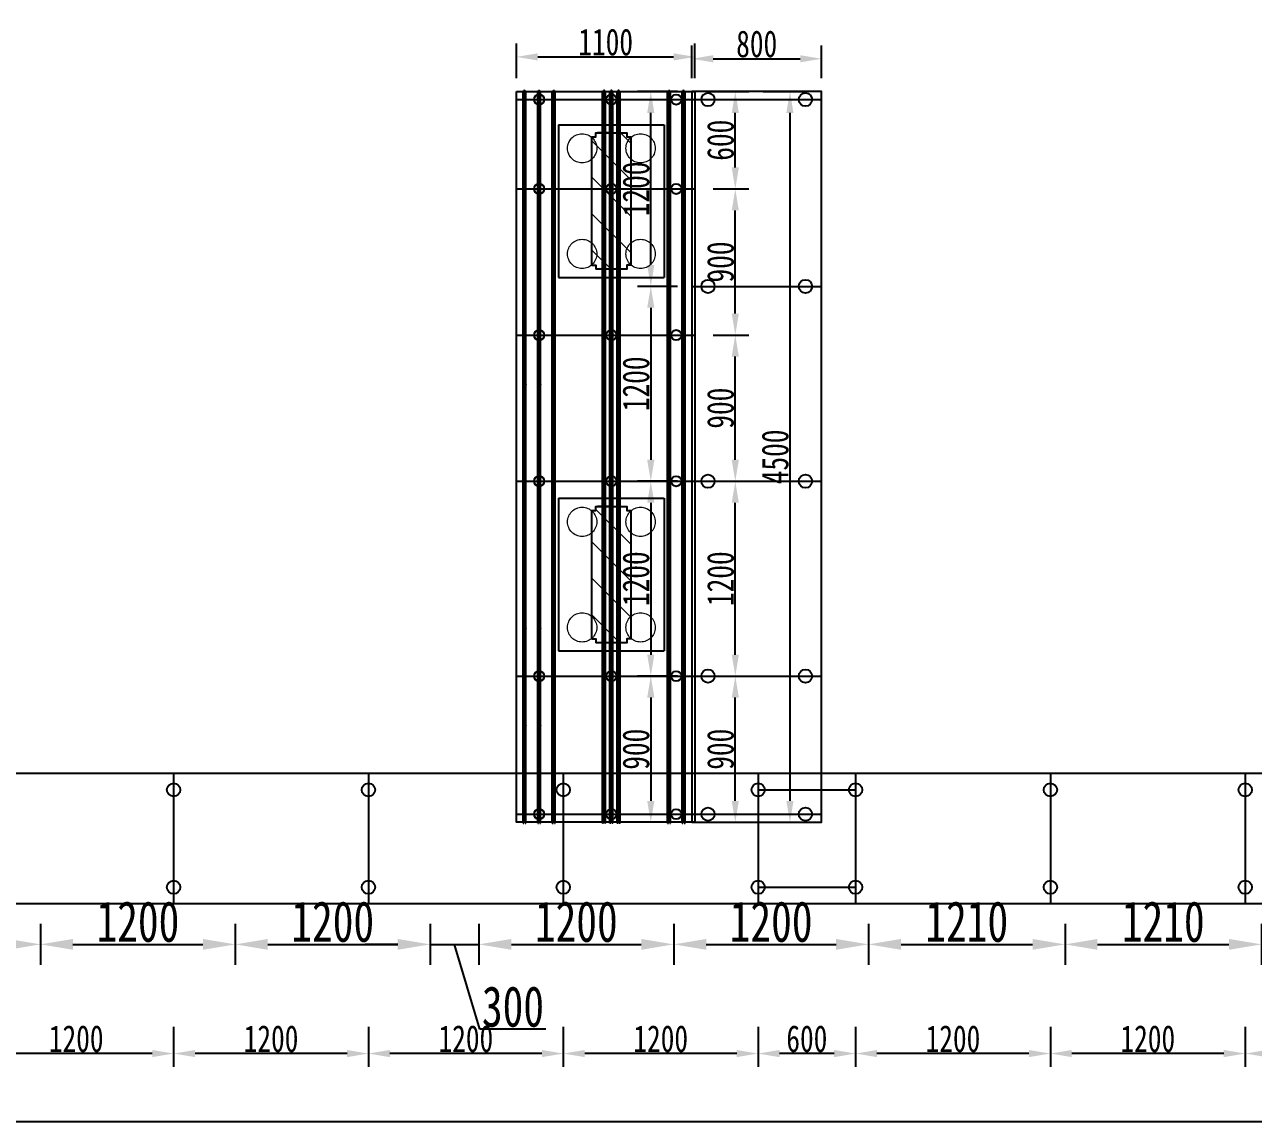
# Model space of a CAD drawing. Extents: x 0 to 558779, y 0 to 2762081.
# Drawn here: x 510931.8 to 511007.5, y 2757096.9 to 2757164.4 of the extents above; entities that cross this region are included whole.
import ezdxf

# ---------------------------------------------------------------- set-up
doc = ezdxf.new("R2010")
doc.units = 0
doc.header["$LTSCALE"] = 20
doc.header["$PDMODE"] = 34
doc.linetypes.add('CENTER', pattern=[2, 1.25, -0.25, 0.25, -0.25])
doc.linetypes.add('DASHED', pattern=[19.05, 12.7, -6.35])
for name, color, linetype, lineweight in [('Layer1', 1, 'Continuous', 15), ('Layer3', 6, 'CENTER', 9), ('构造细实', 5, 'Continuous', 15), ('细虚线', 2, 'DASHED', 15)]:
    doc.layers.add(name, color=color, linetype=linetype, lineweight=lineweight)
for name, color, linetype in [('QL-主线桥位平面', 190, 'Continuous'), ('粗实线', 1, 'Continuous'), ('细实线', 8, 'Continuous')]:
    doc.layers.add(name, color=color, linetype=linetype)
doc.styles.add('FS', font='仿宋_GB2312.ttf', dxfattribs={"width": 0.75})
doc.dimstyles.new('100', dxfattribs={"dimtxt": 2.5, "dimasz": 2, "dimexe": 1.25, "dimexo": 1.25, "dimgap": 0.125, "dimtad": 1, "dimdec": 0, "dimlfac": 100, "dimdsep": 46, "dimtxsty": 'FS', "dimcen": 0.001, "dimclrd": 7, "dimclre": 7, "dimclrt": 7, "dimadec": 4, "dimazin": 2, "dimtfac": 1, "dimtdec": 0, "dimtmove": 1, "dimatfit": 2, "dimfxlon": 1, "dimlwd": -1, "dimlwe": -1, "dimarcsym": 0})
doc.dimstyles.new('100-1.5', dxfattribs={"dimscale": 0.66, "dimtxt": 2.5, "dimasz": 2, "dimexe": 1.25, "dimexo": 1.25, "dimgap": 0.125, "dimtad": 1, "dimdec": 0, "dimlfac": 100, "dimdsep": 46, "dimtxsty": 'FS', "dimcen": 0.001, "dimclrd": 3, "dimclre": 3, "dimclrt": 7, "dimadec": 4, "dimazin": 2, "dimtfac": 1, "dimtdec": 0, "dimtmove": 1, "dimatfit": 2, "dimfxlon": 1, "dimlwd": -1, "dimlwe": -1, "dimarcsym": 0})

# ---------------------------------------------------------------- blocks, each defined once
blk = doc.blocks.new('*D1367')
at = {"color": 0}
for p, q in [((518412.612, 2757772.84), (518412.612, 2757774.854)), ((518420.612, 2757772.84), (518420.612, 2757774.854)), ((518413.932, 2757774.029), (518419.292, 2757774.029))]:
    blk.add_line(p, q, dxfattribs=at)
for points in [[(518413.932, 2757774.249), (518413.932, 2757773.809), (518412.612, 2757774.029)], [(518419.292, 2757773.809), (518419.292, 2757774.249), (518420.612, 2757774.029)]]:
    blk.add_solid(points, dxfattribs=at)
at = {"layer": 'DEFPOINTS', "color": 0}
for p in [(518420.612, 2757774.029), (518412.612, 2757772.015), (518420.612, 2757772.015)]:
    blk.add_point(p, dxfattribs=at)
at = {"color": 1, "insert": (518416.612, 2757774.937), "char_height": 1.65, "attachment_point": 5, "style": 'FS'}
blk.add_mtext('800', dxfattribs=at)
blk = doc.blocks.new('*D1368')
at = {"color": 0}
for p, q in [((518411.738, 2757772.015), (518409.263, 2757772.015)), ((518410.088, 2757761.335), (518410.088, 2757770.695)), ((518411.738, 2757760.015), (518409.263, 2757760.015))]:
    blk.add_line(p, q, dxfattribs=at)
for points in [[(518410.308, 2757770.695), (518409.868, 2757770.695), (518410.088, 2757772.015)], [(518409.868, 2757761.335), (518410.308, 2757761.335), (518410.088, 2757760.015)]]:
    blk.add_solid(points, dxfattribs=at)
at = {"layer": 'DEFPOINTS', "color": 0}
for p in [(518410.088, 2757772.015), (518412.612, 2757772.015), (518412.612, 2757760.015)]:
    blk.add_point(p, dxfattribs=at)
at = {"color": 1, "insert": (518409.181, 2757766.015), "char_height": 1.65, "attachment_point": 5, "rotation": 90, "style": 'FS'}
blk.add_mtext('1200', dxfattribs=at)
blk = doc.blocks.new('*D1369')
at = {"color": 0}
for p, q in [((518411.738, 2757760.015), (518409.263, 2757760.015)), ((518410.088, 2757758.695), (518410.088, 2757749.335)), ((518411.738, 2757748.015), (518409.263, 2757748.015))]:
    blk.add_line(p, q, dxfattribs=at)
for points in [[(518410.308, 2757758.695), (518409.868, 2757758.695), (518410.088, 2757760.015)], [(518409.868, 2757749.335), (518410.308, 2757749.335), (518410.088, 2757748.015)]]:
    blk.add_solid(points, dxfattribs=at)
at = {"layer": 'DEFPOINTS', "color": 0}
for p in [(518412.612, 2757760.015), (518410.088, 2757748.015), (518412.612, 2757748.015)]:
    blk.add_point(p, dxfattribs=at)
at = {"color": 1, "insert": (518409.181, 2757754.015), "char_height": 1.65, "attachment_point": 5, "rotation": 90, "style": 'FS'}
blk.add_mtext('1200', dxfattribs=at)
blk = doc.blocks.new('*D1370')
at = {"color": 0}
for p, q in [((518411.738, 2757736.015), (518409.263, 2757736.015)), ((518410.088, 2757734.695), (518410.088, 2757728.335)), ((518411.738, 2757727.015), (518409.263, 2757727.015))]:
    blk.add_line(p, q, dxfattribs=at)
for points in [[(518410.308, 2757734.695), (518409.868, 2757734.695), (518410.088, 2757736.015)], [(518409.868, 2757728.335), (518410.308, 2757728.335), (518410.088, 2757727.015)]]:
    blk.add_solid(points, dxfattribs=at)
at = {"layer": 'DEFPOINTS', "color": 0}
for p in [(518412.612, 2757736.015), (518410.088, 2757727.015), (518412.612, 2757727.015)]:
    blk.add_point(p, dxfattribs=at)
at = {"color": 1, "insert": (518409.181, 2757731.515), "char_height": 1.65, "attachment_point": 5, "rotation": 90, "style": 'FS'}
blk.add_mtext('900', dxfattribs=at)
blk = doc.blocks.new('*D1371')
at = {"color": 0}
for p, q in [((518411.738, 2757748.015), (518409.263, 2757748.015)), ((518410.088, 2757746.695), (518410.088, 2757737.335)), ((518411.738, 2757736.015), (518409.263, 2757736.015))]:
    blk.add_line(p, q, dxfattribs=at)
for points in [[(518410.308, 2757746.695), (518409.868, 2757746.695), (518410.088, 2757748.015)], [(518409.868, 2757737.335), (518410.308, 2757737.335), (518410.088, 2757736.015)]]:
    blk.add_solid(points, dxfattribs=at)
at = {"layer": 'DEFPOINTS', "color": 0}
for p in [(518412.612, 2757748.015), (518410.088, 2757736.015), (518412.612, 2757736.015)]:
    blk.add_point(p, dxfattribs=at)
at = {"color": 1, "insert": (518409.181, 2757742.015), "char_height": 1.65, "attachment_point": 5, "rotation": 90, "style": 'FS'}
blk.add_mtext('1200', dxfattribs=at)
blk = doc.blocks.new('*D1470')
at = {"color": 0}
for p, q in [((517898.657, 2758240.952), (517898.657, 2758238.477)), ((517910.657, 2758240.952), (517910.657, 2758238.477)), ((517909.337, 2758239.302), (517899.977, 2758239.302))]:
    blk.add_line(p, q, dxfattribs=at)
for points in [[(517899.977, 2758239.522), (517899.977, 2758239.082), (517898.657, 2758239.302)], [(517909.337, 2758239.082), (517909.337, 2758239.522), (517910.657, 2758239.302)]]:
    blk.add_solid(points, dxfattribs=at)
at = {"layer": 'DEFPOINTS', "color": 0}
for p in [(517898.657, 2758248.542), (517910.657, 2758248.542), (517898.657, 2758239.302)]:
    blk.add_point(p, dxfattribs=at)
at = {"color": 1, "insert": (517904.657, 2758240.21), "char_height": 1.65, "attachment_point": 5, "style": 'FS'}
blk.add_mtext('1200', dxfattribs=at)
blk = doc.blocks.new('*D1471')
at = {"color": 0}
for p, q in [((517886.657, 2758240.952), (517886.657, 2758238.477)), ((517898.657, 2758240.952), (517898.657, 2758238.477)), ((517897.337, 2758239.302), (517887.977, 2758239.302))]:
    blk.add_line(p, q, dxfattribs=at)
for points in [[(517887.977, 2758239.522), (517887.977, 2758239.082), (517886.657, 2758239.302)], [(517897.337, 2758239.082), (517897.337, 2758239.522), (517898.657, 2758239.302)]]:
    blk.add_solid(points, dxfattribs=at)
at = {"layer": 'DEFPOINTS', "color": 0}
for p in [(517886.657, 2758248.542), (517898.657, 2758248.542), (517886.657, 2758239.302)]:
    blk.add_point(p, dxfattribs=at)
at = {"color": 1, "insert": (517892.657, 2758240.21), "char_height": 1.65, "attachment_point": 5, "style": 'FS'}
blk.add_mtext('1200', dxfattribs=at)
blk = doc.blocks.new('*D1472')
at = {"color": 0}
for p, q in [((517874.657, 2758240.952), (517874.657, 2758238.477)), ((517886.657, 2758240.952), (517886.657, 2758238.477)), ((517885.337, 2758239.302), (517875.977, 2758239.302))]:
    blk.add_line(p, q, dxfattribs=at)
for points in [[(517875.977, 2758239.522), (517875.977, 2758239.082), (517874.657, 2758239.302)], [(517885.337, 2758239.082), (517885.337, 2758239.522), (517886.657, 2758239.302)]]:
    blk.add_solid(points, dxfattribs=at)
at = {"layer": 'DEFPOINTS', "color": 0}
for p in [(517874.657, 2758248.542), (517886.657, 2758248.542), (517874.657, 2758239.302)]:
    blk.add_point(p, dxfattribs=at)
at = {"color": 1, "insert": (517880.657, 2758240.21), "char_height": 1.65, "attachment_point": 5, "style": 'FS'}
blk.add_mtext('1200', dxfattribs=at)
blk = doc.blocks.new('*D1473')
at = {"color": 0}
for p, q in [((517868.657, 2758240.952), (517868.657, 2758238.477)), ((517874.657, 2758240.952), (517874.657, 2758238.477)), ((517873.337, 2758239.302), (517869.977, 2758239.302))]:
    blk.add_line(p, q, dxfattribs=at)
for points in [[(517869.977, 2758239.522), (517869.977, 2758239.082), (517868.657, 2758239.302)], [(517873.337, 2758239.082), (517873.337, 2758239.522), (517874.657, 2758239.302)]]:
    blk.add_solid(points, dxfattribs=at)
at = {"layer": 'DEFPOINTS', "color": 0}
for p in [(517868.657, 2758248.542), (517874.657, 2758248.542), (517868.657, 2758239.302)]:
    blk.add_point(p, dxfattribs=at)
at = {"color": 1, "insert": (517871.657, 2758240.21), "char_height": 1.65, "attachment_point": 5, "style": 'FS'}
blk.add_mtext('600', dxfattribs=at)
blk = doc.blocks.new('*D1474')
at = {"color": 0}
for p, q in [((517856.657, 2758240.952), (517856.657, 2758238.477)), ((517868.657, 2758240.952), (517868.657, 2758238.477)), ((517867.337, 2758239.302), (517857.977, 2758239.302))]:
    blk.add_line(p, q, dxfattribs=at)
for points in [[(517857.977, 2758239.522), (517857.977, 2758239.082), (517856.657, 2758239.302)], [(517867.337, 2758239.082), (517867.337, 2758239.522), (517868.657, 2758239.302)]]:
    blk.add_solid(points, dxfattribs=at)
at = {"layer": 'DEFPOINTS', "color": 0}
for p in [(517856.657, 2758248.542), (517868.657, 2758248.542), (517856.657, 2758239.302)]:
    blk.add_point(p, dxfattribs=at)
at = {"color": 1, "insert": (517862.657, 2758240.21), "char_height": 1.65, "attachment_point": 5, "style": 'FS'}
blk.add_mtext('1200', dxfattribs=at)
blk = doc.blocks.new('*D1475')
at = {"color": 0}
for p, q in [((517844.657, 2758240.952), (517844.657, 2758238.477)), ((517856.657, 2758240.952), (517856.657, 2758238.477)), ((517855.337, 2758239.302), (517845.977, 2758239.302))]:
    blk.add_line(p, q, dxfattribs=at)
for points in [[(517845.977, 2758239.522), (517845.977, 2758239.082), (517844.657, 2758239.302)], [(517855.337, 2758239.082), (517855.337, 2758239.522), (517856.657, 2758239.302)]]:
    blk.add_solid(points, dxfattribs=at)
at = {"layer": 'DEFPOINTS', "color": 0}
for p in [(517844.657, 2758248.542), (517856.657, 2758248.542), (517844.657, 2758239.302)]:
    blk.add_point(p, dxfattribs=at)
at = {"color": 1, "insert": (517850.657, 2758240.21), "char_height": 1.65, "attachment_point": 5, "style": 'FS'}
blk.add_mtext('1200', dxfattribs=at)
blk = doc.blocks.new('*D1476')
at = {"color": 0}
for p, q in [((517832.657, 2758240.952), (517832.657, 2758238.477)), ((517844.657, 2758240.952), (517844.657, 2758238.477)), ((517843.337, 2758239.302), (517833.977, 2758239.302))]:
    blk.add_line(p, q, dxfattribs=at)
for points in [[(517833.977, 2758239.522), (517833.977, 2758239.082), (517832.657, 2758239.302)], [(517843.337, 2758239.082), (517843.337, 2758239.522), (517844.657, 2758239.302)]]:
    blk.add_solid(points, dxfattribs=at)
at = {"layer": 'DEFPOINTS', "color": 0}
for p in [(517832.657, 2758248.542), (517844.657, 2758248.542), (517832.657, 2758239.302)]:
    blk.add_point(p, dxfattribs=at)
at = {"color": 1, "insert": (517838.657, 2758240.21), "char_height": 1.65, "attachment_point": 5, "style": 'FS'}
blk.add_mtext('1200', dxfattribs=at)
blk = doc.blocks.new('*D1477')
at = {"color": 0}
for p, q in [((517820.657, 2758240.952), (517820.657, 2758238.477)), ((517832.657, 2758240.952), (517832.657, 2758238.477)), ((517831.337, 2758239.302), (517821.977, 2758239.302))]:
    blk.add_line(p, q, dxfattribs=at)
for points in [[(517821.977, 2758239.522), (517821.977, 2758239.082), (517820.657, 2758239.302)], [(517831.337, 2758239.082), (517831.337, 2758239.522), (517832.657, 2758239.302)]]:
    blk.add_solid(points, dxfattribs=at)
at = {"layer": 'DEFPOINTS', "color": 0}
for p in [(517820.657, 2758248.542), (517832.657, 2758248.542), (517820.657, 2758239.302)]:
    blk.add_point(p, dxfattribs=at)
at = {"color": 1, "insert": (517826.657, 2758240.21), "char_height": 1.65, "attachment_point": 5, "style": 'FS'}
blk.add_mtext('1200', dxfattribs=at)
blk = doc.blocks.new('*D1502')
at = {"color": 0}
for p, q in [((517550.657, 2758236.773), (517550.657, 2758234.298)), ((518015.657, 2758236.773), (518015.657, 2758234.298)), ((517551.977, 2758235.123), (518014.337, 2758235.123))]:
    blk.add_line(p, q, dxfattribs=at)
for points in [[(517551.977, 2758235.343), (517551.977, 2758234.903), (517550.657, 2758235.123)], [(518014.337, 2758234.903), (518014.337, 2758235.343), (518015.657, 2758235.123)]]:
    blk.add_solid(points, dxfattribs=at)
at = {"layer": 'DEFPOINTS', "color": 0}
for p in [(517550.657, 2758248.542), (518015.657, 2758242.542), (518015.657, 2758235.123)]:
    blk.add_point(p, dxfattribs=at)
at = {"color": 1, "insert": (517783.157, 2758236.031), "char_height": 1.65, "attachment_point": 5, "style": 'FS'}
blk.add_mtext('46500', dxfattribs=at)
blk = doc.blocks.new('50')
at = {"layer": '构造细实'}
h = blk.add_hatch(dxfattribs=at)
h.set_pattern_fill('ANSI31', color=4, scale=50, style=0)
edge = h.paths.add_edge_path()
edge.add_line((-395, 120), (395, 120))
edge.add_line((395, 120), (395, 95))
edge.add_line((395, 95), (420, 95))
edge.add_line((420, 95), (420, -95))
edge.add_line((420, -95), (395, -95))
edge.add_line((395, -95), (395, -120))
edge.add_line((395, -120), (-395, -120))
edge.add_line((-395, -120), (-395, -95))
edge.add_line((-395, -95), (-420, -95))
edge.add_line((-420, -95), (-420, 0))
edge.add_line((-420, 0), (-420, 95))
at = {"layer": '粗实线'}
for p, q in [((-470, 325), (-470, -325)), ((470, 325), (-470, 325)), ((470, 325), (470, -325)), ((470, -325), (-470, -325))]:
    blk.add_line(p, q, dxfattribs=at)
at = {"layer": '粗实线', "color": 4}
blk.add_line((420, 0), (420, 85), dxfattribs=at)
for points in [[(-395, 120), (395, 120), (395, 95), (420, 95), (420, -95), (395, -95), (395, -120), (-395, -120), (-395, -95), (-420, -95), (-420, 0), (-420, 95)], [(-395, 120), (-395, 95), (-420, 95)]]:
    blk.add_lwpolyline(points, dxfattribs=at)
at = {"layer": '细虚线', "ltscale": 5}
for centre in [(-325, 180), (325, 180), (-325, -180), (325, -180)]:
    blk.add_circle(centre, 90, dxfattribs=at)
blk = doc.blocks.new('a')
at = {"layer": 'Layer3', "ltscale": 30}
for p, q in [((-1081.7, 2294.3), (-766.5, 2294.3)), ((-1076.9, 2281), (-1076.9, 2305.3)), ((-776.9, 2285.2), (-776.9, 2301.1))]:
    blk.add_line(p, q, dxfattribs=at)
at = {"layer": '细实线', "color": 5, "ltscale": 30}
for p, q in [((-1082.9, 2301.6), (-1082.7, 2301.8)), ((-1082.9, 2299), (-1082.9, 2301.6)), ((-1082.9, 2299), (-1082.7, 2298.8)), ((-1082.9, 2289.6), (-1082.7, 2289.8)), ((-1082.9, 2287), (-1082.9, 2289.6)), ((-1082.9, 2287), (-1082.7, 2286.8)), ((-1081.9, 2301.8), (-1082.7, 2301.8)), ((-1081.9, 2298.8), (-1082.7, 2298.8)), ((-1081.9, 2289.8), (-1082.7, 2289.8)), ((-1081.9, 2286.8), (-1082.7, 2286.8)), ((-1081.9, 2298.3), (-1081.9, 2303.1)), ((-1081.9, 2303.1), (-783.4, 2303.1)), ((-1081.9, 2298.3), (-783.4, 2298.3)), ((-1081.9, 2285.5), (-1081.9, 2290.3)), ((-1081.9, 2290.3), (-783.4, 2290.3)), ((-1081.9, 2285.5), (-783.4, 2285.5)), ((-1070.4, 2297.9), (-1070.4, 2298.3)), ((-1070.4, 2290.3), (-1070.4, 2290.6)), ((-1070.1, 2297.7), (-1068.6, 2297.7)), ((-1070.1, 2290.9), (-1068.6, 2290.9)), ((-1068.1, 2291.4), (-1068.1, 2297.2)), ((-1067.6, 2291.4), (-1067.6, 2297.2)), ((-1067.1, 2297.7), (-1065.6, 2297.7)), ((-1067.1, 2290.9), (-1065.6, 2290.9)), ((-1065.4, 2297.9), (-1065.4, 2298.3)), ((-1065.4, 2290.3), (-1065.4, 2290.6)), ((-929.4, 2297.9), (-929.4, 2298.3)), ((-929.4, 2290.3), (-929.4, 2290.6)), ((-929.1, 2297.7), (-927.6, 2297.7)), ((-929.1, 2290.9), (-927.6, 2290.9)), ((-927.1, 2291.4), (-927.1, 2297.2)), ((-926.6, 2291.4), (-926.6, 2297.2)), ((-926.1, 2297.7), (-924.6, 2297.7)), ((-926.1, 2290.9), (-924.6, 2290.9)), ((-924.4, 2297.9), (-924.4, 2298.3)), ((-924.4, 2290.3), (-924.4, 2290.6)), ((-797.9, 2296.8), (-797.9, 2298.3)), ((-797.9, 2296.8), (-788.6, 2296.8)), ((-797.9, 2291.8), (-788.6, 2291.8)), ((-797.9, 2290.3), (-797.9, 2291.8)), ((-788.4, 2297.9), (-788.4, 2298.3)), ((-788.4, 2290.3), (-788.4, 2290.6)), ((-788.1, 2297.7), (-786.6, 2297.7)), ((-788.1, 2290.9), (-786.6, 2290.9)), ((-786.1, 2291.4), (-786.1, 2297.2)), ((-785.6, 2291.4), (-785.6, 2297.2)), ((-785.1, 2297.7), (-783.6, 2297.7)), ((-785.1, 2290.9), (-783.6, 2290.9)), ((-783.4, 2298.3), (-783.4, 2303.1)), ((-783.4, 2298.3), (-771.5, 2298.3)), ((-783.4, 2297.9), (-783.4, 2298.3)), ((-783.4, 2297.7), (-771.7, 2297.7)), ((-783.4, 2290.9), (-771.7, 2290.9)), ((-783.4, 2290.3), (-783.4, 2290.6)), ((-783.4, 2290.3), (-771.5, 2290.3)), ((-783.4, 2285.5), (-783.4, 2290.3)), ((-771.5, 2297.4), (-771.7, 2297.7)), ((-771.5, 2291.1), (-771.7, 2290.9)), ((-770.9, 2297.7), (-771.5, 2298.3)), ((-771.5, 2291.1), (-771.5, 2297.4)), ((-770.9, 2290.9), (-771.5, 2290.3)), ((-770.9, 2290.9), (-770.9, 2297.7))]:
    blk.add_line(p, q, dxfattribs=at)
for centre, radius, start, end in [((-1070.1, 2297.9), 0.25, 180, 270), ((-1070.1, 2290.6), 0.25, 90, 180), ((-1068.6, 2297.2), 0.5, 0, 90), ((-1068.6, 2291.4), 0.5, 270, 0), ((-1067.1, 2297.2), 0.5, 90, 180), ((-1067.1, 2291.4), 0.5, 180, 270), ((-1065.6, 2297.9), 0.25, 270, 0), ((-1065.6, 2290.6), 0.25, 0, 90), ((-929.1, 2297.9), 0.25, 180, 270), ((-929.1, 2290.6), 0.25, 90, 180), ((-927.6, 2297.2), 0.5, 0, 90), ((-927.6, 2291.4), 0.5, 270, 0), ((-926.1, 2297.2), 0.5, 90, 180), ((-926.1, 2291.4), 0.5, 180, 270), ((-924.6, 2297.9), 0.25, 270, 0), ((-924.6, 2290.6), 0.25, 0, 90), ((-788.6, 2294.3), 2.5, 270, 90), ((-788.1, 2297.9), 0.25, 180, 270), ((-788.1, 2290.6), 0.25, 90, 180), ((-786.6, 2297.2), 0.5, 0, 90), ((-786.6, 2291.4), 0.5, 270, 0), ((-785.1, 2297.2), 0.5, 90, 180), ((-785.1, 2291.4), 0.5, 180, 270), ((-783.6, 2297.9), 0.25, 270, 0), ((-783.6, 2290.6), 0.25, 0, 90)]:
    blk.add_arc(centre, radius, start, end, dxfattribs=at)
blk = doc.blocks.new('*U1388')
at = {"layer": 'Layer1', "ltscale": 30, "xscale": 0.009999999776482596, "yscale": 0.009999999776482596, "zscale": 0.009999999776482596, "rotation": 89.9999983127665}
blk.add_blockref('a', (22.931, 9.247), dxfattribs=at)
blk = doc.blocks.new('*U1387')
at = {"color": 0, "linetype": 'ByBlock', "lineweight": -2, "transparency": 16777216}
for p in [(0, 42), (0, 39), (0, 36), (0, 33), (0, 30), (0, 27), (0, 24), (0, 21), (0, 18), (0, 15), (0, 12), (0, 9), (0, 6), (0, 3), (0, 0)]:
    blk.add_blockref('*U1388', p, dxfattribs=at)
blk = doc.blocks.new('*U1386')
at = {"color": 1}
blk.add_blockref('*U1387', (0, -19.5), dxfattribs=at)
blk = doc.blocks.new('*U1385')
at = {"color": 0, "linetype": 'ByBlock', "lineweight": -2, "transparency": 16777216}
for p in [(0, 0), (0.45, 0), (0.9, 0)]:
    blk.add_blockref('*U1386', p, dxfattribs=at)
blk = doc.blocks.new('*D1389')
at = {"color": 0}
for p, q in [((520145.961, 2757270.631), (520145.961, 2757272.76)), ((520156.961, 2757270.631), (520156.961, 2757272.76)), ((520147.281, 2757271.935), (520155.641, 2757271.935))]:
    blk.add_line(p, q, dxfattribs=at)
for points in [[(520147.281, 2757272.155), (520147.281, 2757271.715), (520145.961, 2757271.935)], [(520155.641, 2757271.715), (520155.641, 2757272.155), (520156.961, 2757271.935)]]:
    blk.add_solid(points, dxfattribs=at)
at = {"layer": 'DEFPOINTS', "color": 0}
for p in [(520156.961, 2757271.935), (520145.961, 2757269.806), (520156.961, 2757269.806)]:
    blk.add_point(p, dxfattribs=at)
at = {"color": 1, "insert": (520151.461, 2757272.842), "char_height": 1.65, "attachment_point": 5, "style": 'FS'}
blk.add_mtext('1100', dxfattribs=at)
blk = doc.blocks.new('*D1390')
at = {"color": 0}
for p, q in [((520157.793, 2757233.806), (520160.268, 2757233.806)), ((520159.443, 2757226.126), (520159.443, 2757232.486)), ((520157.793, 2757224.806), (520160.268, 2757224.806))]:
    blk.add_line(p, q, dxfattribs=at)
for points in [[(520159.663, 2757232.486), (520159.223, 2757232.486), (520159.443, 2757233.806)], [(520159.223, 2757226.126), (520159.663, 2757226.126), (520159.443, 2757224.806)]]:
    blk.add_solid(points, dxfattribs=at)
at = {"layer": 'DEFPOINTS', "color": 0}
for p in [(520155.761, 2757233.806), (520159.443, 2757233.806), (520156.961, 2757224.806)]:
    blk.add_point(p, dxfattribs=at)
at = {"color": 1, "insert": (520158.536, 2757229.306), "char_height": 1.65, "attachment_point": 5, "rotation": 90, "style": 'FS'}
blk.add_mtext('900', dxfattribs=at)
blk = doc.blocks.new('*D1391')
at = {"color": 0}
for p, q in [((520157.793, 2757245.806), (520160.268, 2757245.806)), ((520159.443, 2757235.126), (520159.443, 2757244.486)), ((520157.793, 2757233.806), (520160.268, 2757233.806))]:
    blk.add_line(p, q, dxfattribs=at)
for points in [[(520159.663, 2757244.486), (520159.223, 2757244.486), (520159.443, 2757245.806)], [(520159.223, 2757235.126), (520159.663, 2757235.126), (520159.443, 2757233.806)]]:
    blk.add_solid(points, dxfattribs=at)
at = {"layer": 'DEFPOINTS', "color": 0}
for p in [(520156.061, 2757245.806), (520159.443, 2757245.806), (520155.761, 2757233.806)]:
    blk.add_point(p, dxfattribs=at)
at = {"color": 1, "insert": (520158.536, 2757239.806), "char_height": 1.65, "attachment_point": 5, "rotation": 90, "style": 'FS'}
blk.add_mtext('1200', dxfattribs=at)
blk = doc.blocks.new('*D1392')
at = {"color": 0}
for p, q in [((520158.086, 2757254.806), (520160.268, 2757254.806)), ((520159.443, 2757247.126), (520159.443, 2757253.486)), ((520157.793, 2757245.806), (520160.268, 2757245.806))]:
    blk.add_line(p, q, dxfattribs=at)
for points in [[(520159.663, 2757253.486), (520159.223, 2757253.486), (520159.443, 2757254.806)], [(520159.223, 2757247.126), (520159.663, 2757247.126), (520159.443, 2757245.806)]]:
    blk.add_solid(points, dxfattribs=at)
at = {"layer": 'DEFPOINTS', "color": 0}
for p in [(520157.261, 2757254.806), (520159.443, 2757254.806), (520156.061, 2757245.806)]:
    blk.add_point(p, dxfattribs=at)
at = {"color": 1, "insert": (520158.536, 2757250.306), "char_height": 1.65, "attachment_point": 5, "rotation": 90, "style": 'FS'}
blk.add_mtext('900', dxfattribs=at)
blk = doc.blocks.new('*D1393')
at = {"color": 0}
for p, q in [((520158.086, 2757263.806), (520160.268, 2757263.806)), ((520159.443, 2757256.126), (520159.443, 2757262.486)), ((520158.086, 2757254.806), (520160.268, 2757254.806))]:
    blk.add_line(p, q, dxfattribs=at)
for points in [[(520159.663, 2757262.486), (520159.223, 2757262.486), (520159.443, 2757263.806)], [(520159.223, 2757256.126), (520159.663, 2757256.126), (520159.443, 2757254.806)]]:
    blk.add_solid(points, dxfattribs=at)
at = {"layer": 'DEFPOINTS', "color": 0}
for p in [(520157.261, 2757263.806), (520159.443, 2757263.806), (520157.261, 2757254.806)]:
    blk.add_point(p, dxfattribs=at)
at = {"color": 1, "insert": (520158.536, 2757259.306), "char_height": 1.65, "attachment_point": 5, "rotation": 90, "style": 'FS'}
blk.add_mtext('900', dxfattribs=at)
blk = doc.blocks.new('*D1394')
at = {"color": 0}
for p, q in [((520157.793, 2757269.806), (520160.268, 2757269.806)), ((520159.443, 2757265.126), (520159.443, 2757268.486)), ((520158.086, 2757263.806), (520160.268, 2757263.806))]:
    blk.add_line(p, q, dxfattribs=at)
for points in [[(520159.663, 2757268.486), (520159.223, 2757268.486), (520159.443, 2757269.806)], [(520159.223, 2757265.126), (520159.663, 2757265.126), (520159.443, 2757263.806)]]:
    blk.add_solid(points, dxfattribs=at)
at = {"layer": 'DEFPOINTS', "color": 0}
for p in [(520156.061, 2757269.806), (520159.443, 2757269.806), (520157.261, 2757263.806)]:
    blk.add_point(p, dxfattribs=at)
at = {"color": 1, "insert": (520158.536, 2757266.806), "char_height": 1.65, "attachment_point": 5, "rotation": 90, "style": 'FS'}
blk.add_mtext('600', dxfattribs=at)
blk = doc.blocks.new('*D1395')
at = {"color": 0}
for p, q in [((520161.159, 2757269.806), (520163.634, 2757269.806)), ((520162.809, 2757268.486), (520162.809, 2757226.126)), ((520161.159, 2757224.806), (520163.634, 2757224.806))]:
    blk.add_line(p, q, dxfattribs=at)
for points in [[(520163.029, 2757268.486), (520162.589, 2757268.486), (520162.809, 2757269.806)], [(520162.589, 2757226.126), (520163.029, 2757226.126), (520162.809, 2757224.806)]]:
    blk.add_solid(points, dxfattribs=at)
at = {"layer": 'DEFPOINTS', "color": 0}
for p in [(520156.961, 2757269.806), (520156.961, 2757224.806), (520162.809, 2757224.806)]:
    blk.add_point(p, dxfattribs=at)
at = {"color": 1, "insert": (520161.902, 2757247.306), "char_height": 1.65, "attachment_point": 5, "rotation": 90, "style": 'FS'}
blk.add_mtext('4500', dxfattribs=at)
blk = doc.blocks.new('*U1399')
at = {"layer": 'Layer1', "ltscale": 30, "xscale": 0.009999999776482596, "yscale": 0.009999999776482596, "zscale": 0.009999999776482596, "rotation": 89.9999983127665}
blk.add_blockref('a', (22.931, 9.247), dxfattribs=at)
blk = doc.blocks.new('*U1398')
at = {"color": 0, "linetype": 'ByBlock', "lineweight": -2, "transparency": 16777216}
for p in [(0, 42), (0, 39), (0, 36), (0, 33), (0, 30), (0, 27), (0, 24), (0, 21), (0, 18), (0, 15), (0, 12), (0, 9), (0, 6), (0, 3), (0, 0)]:
    blk.add_blockref('*U1399', p, dxfattribs=at)
blk = doc.blocks.new('*U1397')
at = {"color": 1}
blk.add_blockref('*U1398', (0, -19.5), dxfattribs=at)
blk = doc.blocks.new('*U1396')
at = {"color": 0, "linetype": 'ByBlock', "lineweight": -2, "transparency": 16777216}
for p in [(0, 0), (0.9, 0)]:
    blk.add_blockref('*U1397', p, dxfattribs=at)
blk = doc.blocks.new('*U1403')
at = {"layer": 'Layer1', "ltscale": 30, "xscale": 0.009999999776482596, "yscale": 0.009999999776482596, "zscale": 0.009999999776482596, "rotation": 89.9999983127665}
blk.add_blockref('a', (22.931, 9.247), dxfattribs=at)
blk = doc.blocks.new('*U1402')
at = {"color": 0, "linetype": 'ByBlock', "lineweight": -2, "transparency": 16777216}
for p in [(0, 42), (0, 39), (0, 36), (0, 33), (0, 30), (0, 27), (0, 24), (0, 21), (0, 18), (0, 15), (0, 12), (0, 9), (0, 6), (0, 3), (0, 0)]:
    blk.add_blockref('*U1403', p, dxfattribs=at)
blk = doc.blocks.new('*U1401')
at = {"color": 1}
blk.add_blockref('*U1402', (0, -19.5), dxfattribs=at)
blk = doc.blocks.new('*U1400')
at = {"color": 0, "linetype": 'ByBlock', "lineweight": -2, "transparency": 16777216}
for p in [(0, 0), (0.9, 0), (1.8, 0)]:
    blk.add_blockref('*U1401', p, dxfattribs=at)
blk = doc.blocks.new('*D480')
at = {"color": 7, "transparency": 16777216}
for p, q in [((510920.779, 2757109.039), (510920.779, 2757106.522)), ((510922.779, 2757107.772), (510930.779, 2757107.772))]:
    blk.add_line(p, q, dxfattribs=at)
at = {"color": 7, "linetype": 'ByBlock', "transparency": 16777216}
blk.add_line((510932.779, 2757109.039), (510932.779, 2757106.522), dxfattribs=at)
at = {"color": 7, "transparency": 16777216}
for points in [[(510922.779, 2757108.106), (510922.779, 2757107.439), (510920.779, 2757107.772)], [(510930.779, 2757107.439), (510930.779, 2757108.106), (510932.779, 2757107.772)]]:
    blk.add_solid(points, dxfattribs=at)
at = {"layer": 'DEFPOINTS', "color": 0, "transparency": 16777216}
for p in [(510920.779, 2757110.289), (510932.779, 2757110.289), (510932.779, 2757107.772)]:
    blk.add_point(p, dxfattribs=at)
at = {"color": 7, "transparency": 16777216, "insert": (510926.779, 2757109.161), "char_height": 2.5, "attachment_point": 5, "style": 'FS'}
blk.add_mtext('1200', dxfattribs=at)
blk = doc.blocks.new('*D481')
at = {"color": 7, "transparency": 16777216}
for p, q in [((510932.779, 2757109.039), (510932.779, 2757106.522)), ((510934.779, 2757107.772), (510942.779, 2757107.772))]:
    blk.add_line(p, q, dxfattribs=at)
at = {"color": 7, "linetype": 'ByBlock', "transparency": 16777216}
blk.add_line((510944.779, 2757109.039), (510944.779, 2757106.522), dxfattribs=at)
at = {"color": 7, "transparency": 16777216}
for points in [[(510934.779, 2757108.106), (510934.779, 2757107.439), (510932.779, 2757107.772)], [(510942.779, 2757107.439), (510942.779, 2757108.106), (510944.779, 2757107.772)]]:
    blk.add_solid(points, dxfattribs=at)
at = {"layer": 'DEFPOINTS', "color": 0, "transparency": 16777216}
for p in [(510932.779, 2757110.289), (510944.779, 2757110.289), (510944.779, 2757107.772)]:
    blk.add_point(p, dxfattribs=at)
at = {"color": 7, "transparency": 16777216, "insert": (510938.779, 2757109.161), "char_height": 2.5, "attachment_point": 5, "style": 'FS'}
blk.add_mtext('1200', dxfattribs=at)
blk = doc.blocks.new('*D482')
at = {"color": 7, "transparency": 16777216}
for p, q in [((510944.779, 2757109.039), (510944.779, 2757106.522)), ((510946.779, 2757107.772), (510954.779, 2757107.772))]:
    blk.add_line(p, q, dxfattribs=at)
at = {"color": 7, "linetype": 'ByBlock', "transparency": 16777216}
blk.add_line((510956.779, 2757109.039), (510956.779, 2757106.522), dxfattribs=at)
at = {"color": 7, "transparency": 16777216}
for points in [[(510946.779, 2757108.106), (510946.779, 2757107.439), (510944.779, 2757107.772)], [(510954.779, 2757107.439), (510954.779, 2757108.106), (510956.779, 2757107.772)]]:
    blk.add_solid(points, dxfattribs=at)
at = {"layer": 'DEFPOINTS', "color": 0, "transparency": 16777216}
for p in [(510944.779, 2757110.289), (510956.779, 2757110.289), (510956.779, 2757107.772)]:
    blk.add_point(p, dxfattribs=at)
at = {"color": 7, "transparency": 16777216, "insert": (510950.779, 2757109.161), "char_height": 2.5, "attachment_point": 5, "style": 'FS'}
blk.add_mtext('1200', dxfattribs=at)
blk = doc.blocks.new('*D483')
at = {"color": 7, "transparency": 16777216}
for p, q in [((510956.779, 2757109.039), (510956.779, 2757106.522)), ((510954.779, 2757107.772), (510952.779, 2757107.772)), ((510956.779, 2757107.772), (510959.779, 2757107.772)), ((510959.848, 2757102.542), (510958.279, 2757107.772)), ((510961.779, 2757107.772), (510963.779, 2757107.772)), ((510963.912, 2757102.542), (510959.848, 2757102.542))]:
    blk.add_line(p, q, dxfattribs=at)
at = {"color": 7, "linetype": 'ByBlock', "transparency": 16777216}
blk.add_line((510959.779, 2757109.039), (510959.779, 2757106.522), dxfattribs=at)
at = {"color": 7, "transparency": 16777216}
for points in [[(510954.779, 2757107.439), (510954.779, 2757108.106), (510956.779, 2757107.772)], [(510961.779, 2757108.106), (510961.779, 2757107.439), (510959.779, 2757107.772)]]:
    blk.add_solid(points, dxfattribs=at)
at = {"layer": 'DEFPOINTS', "color": 0, "transparency": 16777216}
for p in [(510956.779, 2757110.289), (510959.779, 2757110.289), (510959.779, 2757107.772)]:
    blk.add_point(p, dxfattribs=at)
at = {"color": 7, "transparency": 16777216, "insert": (510961.88, 2757103.931), "char_height": 2.5, "attachment_point": 5, "style": 'FS'}
blk.add_mtext('300', dxfattribs=at)
blk = doc.blocks.new('*D484')
at = {"color": 7, "transparency": 16777216}
for p, q in [((510959.779, 2757109.039), (510959.779, 2757106.522)), ((510961.779, 2757107.772), (510969.779, 2757107.772))]:
    blk.add_line(p, q, dxfattribs=at)
at = {"color": 7, "linetype": 'ByBlock', "transparency": 16777216}
blk.add_line((510971.779, 2757109.039), (510971.779, 2757106.522), dxfattribs=at)
at = {"color": 7, "transparency": 16777216}
for points in [[(510961.779, 2757108.106), (510961.779, 2757107.439), (510959.779, 2757107.772)], [(510969.779, 2757107.439), (510969.779, 2757108.106), (510971.779, 2757107.772)]]:
    blk.add_solid(points, dxfattribs=at)
at = {"layer": 'DEFPOINTS', "color": 0, "transparency": 16777216}
for p in [(510959.779, 2757110.289), (510971.779, 2757110.289), (510971.779, 2757107.772)]:
    blk.add_point(p, dxfattribs=at)
at = {"color": 7, "transparency": 16777216, "insert": (510965.779, 2757109.161), "char_height": 2.5, "attachment_point": 5, "style": 'FS'}
blk.add_mtext('1200', dxfattribs=at)
blk = doc.blocks.new('*D485')
at = {"color": 7, "transparency": 16777216}
for p, q in [((510971.779, 2757109.039), (510971.779, 2757106.522)), ((510973.779, 2757107.772), (510981.779, 2757107.772))]:
    blk.add_line(p, q, dxfattribs=at)
at = {"color": 7, "linetype": 'ByBlock', "transparency": 16777216}
blk.add_line((510983.779, 2757109.039), (510983.779, 2757106.522), dxfattribs=at)
at = {"color": 7, "transparency": 16777216}
for points in [[(510973.779, 2757108.106), (510973.779, 2757107.439), (510971.779, 2757107.772)], [(510981.779, 2757107.439), (510981.779, 2757108.106), (510983.779, 2757107.772)]]:
    blk.add_solid(points, dxfattribs=at)
at = {"layer": 'DEFPOINTS', "color": 0, "transparency": 16777216}
for p in [(510971.779, 2757110.289), (510983.779, 2757110.289), (510983.779, 2757107.772)]:
    blk.add_point(p, dxfattribs=at)
at = {"color": 7, "transparency": 16777216, "insert": (510977.779, 2757109.161), "char_height": 2.5, "attachment_point": 5, "style": 'FS'}
blk.add_mtext('1200', dxfattribs=at)
blk = doc.blocks.new('*D486')
at = {"color": 7, "transparency": 16777216}
for p, q in [((510983.779, 2757109.039), (510983.779, 2757106.522)), ((510985.779, 2757107.772), (510993.879, 2757107.772))]:
    blk.add_line(p, q, dxfattribs=at)
at = {"color": 7, "linetype": 'ByBlock', "transparency": 16777216}
blk.add_line((510995.879, 2757109.039), (510995.879, 2757106.522), dxfattribs=at)
at = {"color": 7, "transparency": 16777216}
for points in [[(510985.779, 2757108.106), (510985.779, 2757107.439), (510983.779, 2757107.772)], [(510993.879, 2757107.439), (510993.879, 2757108.106), (510995.879, 2757107.772)]]:
    blk.add_solid(points, dxfattribs=at)
at = {"layer": 'DEFPOINTS', "color": 0, "transparency": 16777216}
for p in [(510983.779, 2757110.289), (510995.879, 2757110.289), (510995.879, 2757107.772)]:
    blk.add_point(p, dxfattribs=at)
at = {"color": 7, "transparency": 16777216, "insert": (510989.829, 2757109.161), "char_height": 2.5, "attachment_point": 5, "style": 'FS'}
blk.add_mtext('1210', dxfattribs=at)
blk = doc.blocks.new('*D487')
at = {"color": 7, "transparency": 16777216}
for p, q in [((510995.879, 2757109.039), (510995.879, 2757106.522)), ((510997.879, 2757107.772), (511005.979, 2757107.772))]:
    blk.add_line(p, q, dxfattribs=at)
at = {"color": 7, "linetype": 'ByBlock', "transparency": 16777216}
blk.add_line((511007.979, 2757109.039), (511007.979, 2757106.522), dxfattribs=at)
at = {"color": 7, "transparency": 16777216}
for points in [[(510997.879, 2757108.106), (510997.879, 2757107.439), (510995.879, 2757107.772)], [(511005.979, 2757107.439), (511005.979, 2757108.106), (511007.979, 2757107.772)]]:
    blk.add_solid(points, dxfattribs=at)
at = {"layer": 'DEFPOINTS', "color": 0, "transparency": 16777216}
for p in [(510995.879, 2757110.289), (511007.979, 2757110.289), (511007.979, 2757107.772)]:
    blk.add_point(p, dxfattribs=at)
at = {"color": 7, "transparency": 16777216, "insert": (511001.929, 2757109.161), "char_height": 2.5, "attachment_point": 5, "style": 'FS'}
blk.add_mtext('1210', dxfattribs=at)
blk = doc.blocks.new('西引桥支栈桥')
at = {"color": 1}
for p, q in [((518412.612, 2757771.515), (518420.612, 2757771.515)), ((518412.612, 2757760.015), (518420.612, 2757760.015)), ((518412.612, 2757748.015), (518420.612, 2757748.015)), ((518412.612, 2757736.015), (518420.612, 2757736.015)), ((518412.612, 2757727.515), (518420.612, 2757727.515))]:
    blk.add_line(p, q, dxfattribs=at)
at = {"color": 7}
blk.add_lwpolyline([(518412.612, 2757772.015), (518412.612, 2757727.015), (518420.612, 2757727.015), (518420.612, 2757772.015), (518412.612, 2757772.015)], dxfattribs=at)
at = {"color": 5}
for centre in [(518413.612, 2757771.515), (518419.612, 2757771.515), (518413.612, 2757760.015), (518419.612, 2757760.015), (518413.612, 2757748.015), (518419.612, 2757748.015), (518413.612, 2757736.015), (518419.612, 2757736.015), (518413.612, 2757727.515), (518419.612, 2757727.515)]:
    blk.add_circle(centre, 0.41, dxfattribs=at)
at = {"color": 0}
dim = blk.add_linear_dim(base=(518420.612, 2757774.029), p1=(518412.612, 2757772.015), p2=(518420.612, 2757772.015), dimstyle='100-1.5', override={"dimclrd": 0, "dimclre": 0, "dimclrt": 1}, dxfattribs=at)
dim.commit()
dim.dimension.update_dxf_attribs({"geometry": '*D1367', "text_midpoint": (518416.612, 2757774.937)})
for base, p1, p2, picture, middle in [((518410.088, 2757772.015), (518412.612, 2757760.015), (518412.612, 2757772.015), '*D1368', (518409.181, 2757766.015)), ((518410.088, 2757748.015), (518412.612, 2757760.015), (518412.612, 2757748.015), '*D1369', (518409.181, 2757754.015)), ((518410.088, 2757736.015), (518412.612, 2757748.015), (518412.612, 2757736.015), '*D1371', (518409.181, 2757742.015)), ((518410.088, 2757727.015), (518412.612, 2757736.015), (518412.612, 2757727.015), '*D1370', (518409.181, 2757731.515))]:
    dim = blk.add_linear_dim(base=base, p1=p1, p2=p2, angle=90, dimstyle='100-1.5', override={"dimclrd": 0, "dimclre": 0, "dimclrt": 1}, dxfattribs=at)
    dim.commit()
    dim.dimension.update_dxf_attribs({"geometry": picture, "text_midpoint": middle})
blk = doc.blocks.new('西引桥+主桥栈桥')
at = {"color": 7}
for p, q in [((518045.657, 2758256.542), (517549.557, 2758256.542)), ((517549.557, 2758248.542), (518015.657, 2758248.542))]:
    blk.add_line(p, q, dxfattribs=at)
at = {"color": 1}
for p, q in [((517832.657, 2758256.542), (517832.657, 2758248.542)), ((517844.657, 2758256.542), (517844.657, 2758248.542)), ((517856.657, 2758256.542), (517856.657, 2758248.542)), ((517868.657, 2758256.542), (517868.657, 2758248.542)), ((517874.657, 2758256.542), (517874.657, 2758248.542)), ((517886.657, 2758256.542), (517886.657, 2758248.542)), ((517898.657, 2758256.542), (517898.657, 2758248.542)), ((517868.657, 2758255.542), (517874.657, 2758255.542)), ((517868.657, 2758249.542), (517874.657, 2758249.542))]:
    blk.add_line(p, q, dxfattribs=at)
at = {"color": 5}
for centre in [(517832.657, 2758255.542), (517844.657, 2758255.542), (517856.657, 2758255.542), (517868.657, 2758255.542), (517874.657, 2758255.542), (517886.657, 2758255.542), (517898.657, 2758255.542), (517832.657, 2758249.542), (517844.657, 2758249.542), (517856.657, 2758249.542), (517868.657, 2758249.542), (517874.657, 2758249.542), (517886.657, 2758249.542), (517898.657, 2758249.542)]:
    blk.add_circle(centre, 0.41, dxfattribs=at)
for base, p1, p2, picture, middle in [((518015.657, 2758235.123), (517550.657, 2758248.542), (518015.657, 2758242.542), '*D1502', (517783.157, 2758236.031)), ((517820.657, 2758239.302), (517832.657, 2758248.542), (517820.657, 2758248.542), '*D1477', (517826.657, 2758240.21)), ((517832.657, 2758239.302), (517844.657, 2758248.542), (517832.657, 2758248.542), '*D1476', (517838.657, 2758240.21)), ((517844.657, 2758239.302), (517856.657, 2758248.542), (517844.657, 2758248.542), '*D1475', (517850.657, 2758240.21)), ((517856.657, 2758239.302), (517868.657, 2758248.542), (517856.657, 2758248.542), '*D1474', (517862.657, 2758240.21)), ((517868.657, 2758239.302), (517874.657, 2758248.542), (517868.657, 2758248.542), '*D1473', (517871.657, 2758240.21)), ((517874.657, 2758239.302), (517886.657, 2758248.542), (517874.657, 2758248.542), '*D1472', (517880.657, 2758240.21)), ((517886.657, 2758239.302), (517898.657, 2758248.542), (517886.657, 2758248.542), '*D1471', (517892.657, 2758240.21)), ((517898.657, 2758239.302), (517910.657, 2758248.542), (517898.657, 2758248.542), '*D1470', (517904.657, 2758240.21))]:
    dim = blk.add_linear_dim(base=base, p1=p1, p2=p2, dimstyle='100-1.5', override={"dimclrd": 0, "dimclre": 0, "dimclrt": 1})
    dim.commit()
    dim.dimension.update_dxf_attribs({"geometry": picture, "text_midpoint": middle})
blk = doc.blocks.new('西引桥平台')
at = {"color": 1}
for p, q in [((520145.961, 2757269.306), (520156.961, 2757269.306)), ((520145.961, 2757263.806), (520156.961, 2757263.806)), ((520145.961, 2757254.806), (520156.961, 2757254.806)), ((520145.961, 2757245.806), (520156.961, 2757245.806)), ((520145.961, 2757233.806), (520156.961, 2757233.806)), ((520145.961, 2757225.306), (520156.961, 2757225.306))]:
    blk.add_line(p, q, dxfattribs=at)
at = {"color": 7}
blk.add_lwpolyline([(520145.961, 2757269.806), (520156.961, 2757269.806), (520156.961, 2757224.806), (520145.961, 2757224.806), (520145.961, 2757269.806)], dxfattribs=at)
at = {"color": 5}
for centre in [(520147.361, 2757269.306), (520151.811, 2757269.306), (520155.811, 2757269.306), (520147.361, 2757263.806), (520151.811, 2757263.806), (520155.811, 2757263.806), (520147.361, 2757254.806), (520151.811, 2757254.806), (520155.811, 2757254.806), (520147.361, 2757245.806), (520151.811, 2757245.806), (520155.811, 2757245.806), (520147.361, 2757233.806), (520151.811, 2757233.806), (520155.811, 2757233.806), (520147.361, 2757225.306), (520151.811, 2757225.306), (520155.811, 2757225.306)]:
    blk.add_circle(centre, 0.315, dxfattribs=at)
at = {"color": 7, "xscale": -1, "rotation": 359.9999983140211}
for name, p in [('*U1400', (520148.25, 2757245.828)), ('*U1396', (520156.25, 2757245.828))]:
    blk.add_blockref(name, p, dxfattribs=at)
at = {"color": 7, "rotation": 1.6859789955e-06}
blk.add_blockref('*U1385', (520151.372, 2757245.828), dxfattribs=at)
at = {"layer": 'QL-主线桥位平面', "xscale": 0.0100000000000035, "yscale": 0.0100000000000035, "zscale": 0.0100000000000035}
for p, rotation in [((520151.811, 2757263.056), 90.0000000008249), ((520151.811, 2757263.056), 90.0000000008249), ((520151.811, 2757240.056), 90.00000000095383), ((520151.811, 2757240.056), 90.0000000008249), ((520151.811, 2757240.056), 90.00000000095383), ((520151.811, 2757240.056), 90.0000000008249)]:
    blk.add_blockref('50', p, dxfattribs=dict(at, rotation=rotation))
dim = blk.add_linear_dim(base=(520156.961, 2757271.935), p1=(520145.961, 2757269.806), p2=(520156.961, 2757269.806), dimstyle='100-1.5', override={"dimclrd": 0, "dimclre": 0, "dimclrt": 1})
dim.commit()
dim.dimension.update_dxf_attribs({"geometry": '*D1389', "text_midpoint": (520151.461, 2757272.842)})
for base, p1, p2, picture, middle in [((520159.443, 2757269.806), (520157.261, 2757263.806), (520156.061, 2757269.806), '*D1394', (520158.536, 2757266.806)), ((520162.809, 2757224.806), (520156.961, 2757269.806), (520156.961, 2757224.806), '*D1395', (520161.902, 2757247.306)), ((520159.443, 2757263.806), (520157.261, 2757254.806), (520157.261, 2757263.806), '*D1393', (520158.536, 2757259.306)), ((520159.443, 2757254.806), (520156.061, 2757245.806), (520157.261, 2757254.806), '*D1392', (520158.536, 2757250.306)), ((520159.443, 2757245.806), (520155.761, 2757233.806), (520156.061, 2757245.806), '*D1391', (520158.536, 2757239.806)), ((520159.443, 2757233.806), (520156.961, 2757224.806), (520155.761, 2757233.806), '*D1390', (520158.536, 2757229.306))]:
    dim = blk.add_linear_dim(base=base, p1=p1, p2=p2, angle=90, dimstyle='100-1.5', override={"dimclrd": 0, "dimclre": 0, "dimclrt": 1})
    dim.commit()
    dim.dimension.update_dxf_attribs({"geometry": picture, "text_midpoint": middle})

msp = doc.modelspace()

# ---------------------------------------------------------------- block references
at = {"color": 1}
msp.add_blockref('西引桥平台', (-9183.871, -109.517, 2), dxfattribs=at)
at = {"layer": 'QL-主线桥位平面', "color": 3}
msp.add_blockref('西引桥支栈桥', (-7439.721, -611.726, 2), dxfattribs=at)
at = {"layer": 'QL-主线桥位平面', "color": 1, "rotation": 359.9999999999822}
msp.add_blockref('西引桥+主桥栈桥', (-6891.678, -1138.253), dxfattribs=at)

# ---------------------------------------------------------------- dimensions: what is measured, and where the dimension line sits
for base, p1, p2, picture, middle in [((510932.779, 2757107.772), (510920.779, 2757110.289), (510932.779, 2757110.289), '*D480', (510926.779, 2757109.161)), ((510944.779, 2757107.772), (510932.779, 2757110.289), (510944.779, 2757110.289), '*D481', (510938.779, 2757109.161)), ((510956.779, 2757107.772), (510944.779, 2757110.289), (510956.779, 2757110.289), '*D482', (510950.779, 2757109.161)), ((510959.779, 2757107.772), (510956.779, 2757110.289), (510959.779, 2757110.289), '*D483', (510959.973, 2757103.931)), ((510971.779, 2757107.772), (510959.779, 2757110.289), (510971.779, 2757110.289), '*D484', (510965.779, 2757109.161)), ((510983.779, 2757107.772), (510971.779, 2757110.289), (510983.779, 2757110.289), '*D485', (510977.779, 2757109.161)), ((510995.879, 2757107.772), (510983.779, 2757110.289), (510995.879, 2757110.289), '*D486', (510989.829, 2757109.161)), ((511007.979, 2757107.772), (510995.879, 2757110.289), (511007.979, 2757110.289), '*D487', (511001.929, 2757109.161))]:
    dim = msp.add_linear_dim(base=base, p1=p1, p2=p2, dimstyle='100')
    dim.commit()
    dim.dimension.update_dxf_attribs({"geometry": picture, "text_midpoint": middle})

doc.saveas('drawing.dxf')
